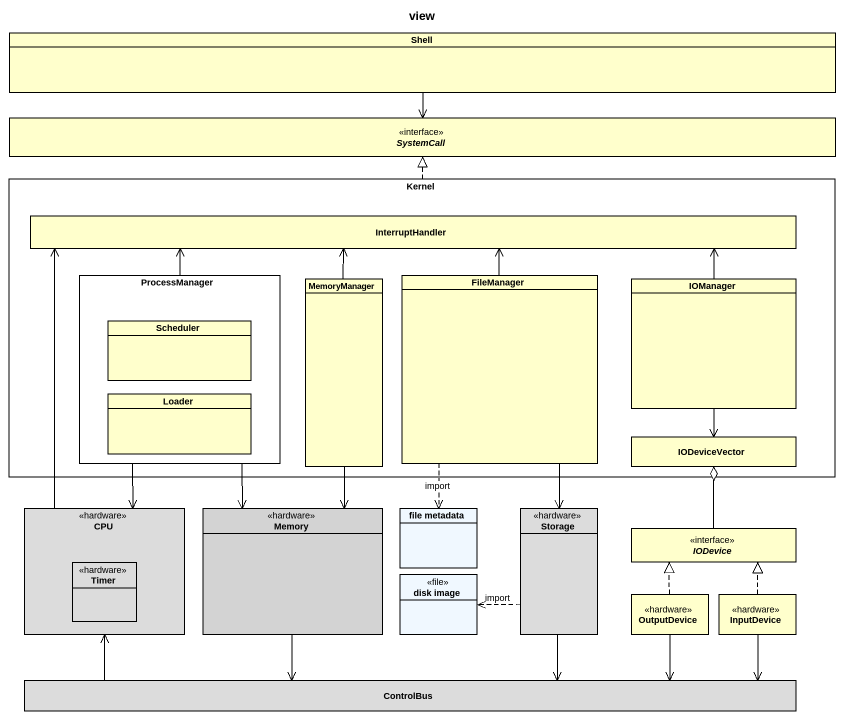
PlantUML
@startuml
title view
hide circle
hide empty members
class Shell
interface SystemCall
rectangle Kernel {
  class InterruptHandler
  rectangle ProcessManager {
    class Scheduler
    class Loader
  }
  class MemoryManager
  class FileManager
  class IOManager
  class IODeviceVector
}
rectangle CPU <<hardware>> #DCDCDC {
  class Timer <<hardware>> #DCDCDC
}
class Memory <<hardware>> #D3D3D3
class "file metadata" as file_metadata #F0F8FF
class "Storage" as Storage_ <<hardware>> #DCDCDC
interface IODevice
class "disk image" as disk_image <<file>> #F0F8FF
class OutputDevice <<hardware>>
class InputDevice <<hardware>>
class ControlBus #DCDCDC
Shell --> SystemCall
Kernel .up.|> SystemCall
ProcessManager -right-> InterruptHandler
ProcessManager --> CPU
ProcessManager --> Memory
MemoryManager -up-> InterruptHandler
MemoryManager --> Memory
FileManager -up-> InterruptHandler
FileManager ..> file_metadata : import
FileManager --> Storage_
IOManager -left-> InterruptHandler
IOManager --> IODeviceVector
CPU -up-> InterruptHandler
Memory --> ControlBus
Storage_ .left.> disk_image : import
Storage_ --> ControlBus
IODevice -up-o IODeviceVector
OutputDevice .up.|> IODevice
OutputDevice -left-> ControlBus
InputDevice .up.|> IODevice
InputDevice -left-> ControlBus
ControlBus -left-> CPU
@enduml
